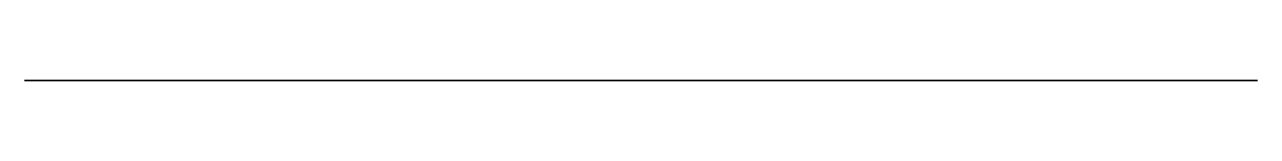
# Model space of a CAD drawing. Header units: millimetres. Extents: x 110 to 167.4, y 0 to 0.
import ezdxf

# ---------------------------------------------------------------- set-up
doc = ezdxf.new("R2010")
doc.units = ezdxf.units.MM
doc.layers.get('0').update_dxf_attribs({"color": 173, "true_color": 0x5858e1})

msp = doc.modelspace()

# ---------------------------------------------------------------- linework, layer by layer
at = {"color": 71, "true_color": 0xb8e499}
msp.add_polyline3d([(125.894, 0, 5.081), (113.233, 0, 5.081), (113.124, 0, 5.079), (113.015, 0, 5.072), (112.906, 0, 5.062), (112.798, 0, 5.048), (112.691, 0, 5.03), (112.585, 0, 5.008), (112.375, 0, 4.954), (112.169, 0, 4.884), (111.967, 0, 4.802), (111.771, 0, 4.706), (111.582, 0, 4.597), (111.399, 0, 4.476), (111.226, 0, 4.344), (111.063, 0, 4.201), (110.909, 0, 4.048), (110.766, 0, 3.885), (110.634, 0, 3.712), (110.513, 0, 3.531), (110.405, 0, 3.342), (110.356, 0, 3.244), (110.31, 0, 3.145), (110.269, 0, 3.045), (110.231, 0, 2.943), (110.166, 0, 2.737), (110.114, 0, 2.527), (110.075, 0, 2.314), (110.048, 0, 2.098), (110.032, 0, 1.881), (110.027, 0, 1.662), (110.025, 0, -10.797), (124.421, 0, -10.797), (125.958, 0, -9.272), (151.827, 0, -9.272), (153.322, 0, -10.797), (167.354, 0, -10.797), (167.354, 0, -4.159), (167.35, 0, -4.013), (167.339, 0, -3.868), (167.32, 0, -3.724), (167.295, 0, -3.583), (167.263, 0, -3.443), (167.224, 0, -3.306), (167.179, 0, -3.171), (167.128, 0, -3.039), (167.07, 0, -2.91), (167.007, 0, -2.784), (166.938, 0, -2.661), (166.863, 0, -2.542), (166.783, 0, -2.426), (166.698, 0, -2.315), (166.608, 0, -2.207), (166.513, 0, -2.104), (166.414, 0, -2.006), (166.31, 0, -1.912), (166.202, 0, -1.824), (166.09, 0, -1.74), (165.974, 0, -1.663), (165.854, 0, -1.59), (165.731, 0, -1.524), (165.604, 0, -1.464), (165.475, 0, -1.41), (165.342, 0, -1.362), (165.207, 0, -1.322), (165.069, 0, -1.288), (164.929, 0, -1.261), (164.787, 0, -1.242), (164.642, 0, -1.23), (164.496, 0, -1.226), (148.438, 0, -1.226), (148.429, 0, -1.226), (148.42, 0, -1.225), (148.411, 0, -1.224), (148.402, 0, -1.222), (148.393, 0, -1.22), (148.385, 0, -1.218), (148.376, 0, -1.215), (148.368, 0, -1.212), (148.36, 0, -1.208), (148.352, 0, -1.204), (148.345, 0, -1.2), (148.337, 0, -1.195), (148.33, 0, -1.19), (148.323, 0, -1.185), (148.317, 0, -1.179), (148.31, 0, -1.173), (148.304, 0, -1.167), (148.299, 0, -1.16), (148.293, 0, -1.153), (148.288, 0, -1.146), (148.284, 0, -1.139), (148.279, 0, -1.131), (148.275, 0, -1.124), (148.272, 0, -1.116), (148.268, 0, -1.107), (148.266, 0, -1.099), (148.263, 0, -1.09), (148.261, 0, -1.082), (148.26, 0, -1.073), (148.258, 0, -1.064), (148.258, 0, -1.054), (148.257, 0, -1.045), (148.257, 0, -0.798), (148.254, 0, -0.661), (148.243, 0, -0.525), (148.226, 0, -0.391), (148.202, 0, -0.26), (148.172, 0, -0.13), (148.136, 0, -0.003), (148.093, 0, 0.121), (148.045, 0, 0.242), (147.991, 0, 0.361), (147.931, 0, 0.476), (147.866, 0, 0.588), (147.796, 0, 0.697), (147.721, 0, 0.802), (147.641, 0, 0.903), (147.556, 0, 1), (147.467, 0, 1.093), (147.373, 0, 1.181), (147.275, 0, 1.265), (147.174, 0, 1.345), (147.068, 0, 1.419), (146.959, 0, 1.489), (146.846, 0, 1.554), (146.731, 0, 1.613), (146.612, 0, 1.666), (146.49, 0, 1.714), (146.365, 0, 1.756), (146.238, 0, 1.792), (146.108, 0, 1.822), (145.976, 0, 1.846), (145.842, 0, 1.863), (145.706, 0, 1.873), (145.569, 0, 1.877), (129.329, 0, 1.895), (129.315, 0, 1.895), (129.302, 0, 1.896), (129.289, 0, 1.898), (129.276, 0, 1.9), (129.263, 0, 1.903), (129.25, 0, 1.907), (129.238, 0, 1.911), (129.226, 0, 1.916), (129.214, 0, 1.922), (129.203, 0, 1.928), (129.191, 0, 1.934), (129.18, 0, 1.941), (129.17, 0, 1.949), (129.159, 0, 1.957), (129.15, 0, 1.966), (129.14, 0, 1.975), (129.131, 0, 1.985), (129.122, 0, 1.995), (129.114, 0, 2.005), (129.106, 0, 2.016), (129.098, 0, 2.027), (129.091, 0, 2.039), (129.085, 0, 2.051), (129.079, 0, 2.063), (129.073, 0, 2.076), (129.068, 0, 2.089), (129.064, 0, 2.102), (129.06, 0, 2.115), (129.057, 0, 2.129), (129.054, 0, 2.143), (129.052, 0, 2.157), (129.05, 0, 2.172), (129.033, 0, 2.323), (129.01, 0, 2.472), (128.979, 0, 2.618), (128.942, 0, 2.762), (128.898, 0, 2.904), (128.848, 0, 3.042), (128.792, 0, 3.178), (128.73, 0, 3.31), (128.662, 0, 3.439), (128.589, 0, 3.565), (128.51, 0, 3.686), (128.426, 0, 3.804), (128.337, 0, 3.918), (128.242, 0, 4.028), (128.143, 0, 4.133), (128.04, 0, 4.234), (127.932, 0, 4.33), (127.819, 0, 4.421), (127.703, 0, 4.507), (127.583, 0, 4.588), (127.459, 0, 4.663), (127.331, 0, 4.732), (127.2, 0, 4.796), (127.065, 0, 4.854), (126.928, 0, 4.906), (126.788, 0, 4.951), (126.645, 0, 4.99), (126.499, 0, 5.022), (126.351, 0, 5.048), (126.201, 0, 5.066), (126.048, 0, 5.077)], close=True, dxfattribs=at)

doc.saveas('drawing.dxf')
